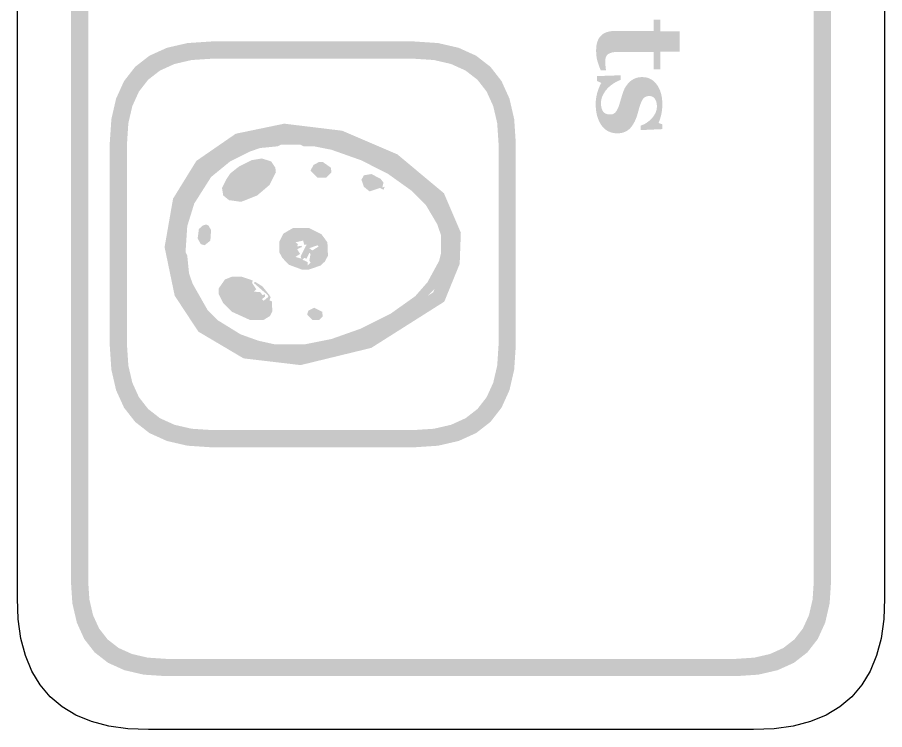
# Model space of a CAD drawing. Header units: millimetres. Extents: x 6 to 126, y 130 to 351.
# Drawn here: x 72.96 to 93.04, y 286.96 to 303.46 of the extents above; entities that cross this region are included whole.
import ezdxf

# ---------------------------------------------------------------- set-up
doc = ezdxf.new("R2010")
doc.units = ezdxf.units.MM
doc.layers.add('CUT', color=1, linetype='Continuous')
doc.layers.add('RASTER', color=7, linetype='Continuous')

msp = doc.modelspace()

# ---------------------------------------------------------------- hatches: boundary and pattern name
at = {"layer": 'RASTER'}
h = msp.add_hatch(color=7, dxfattribs=at)
h.paths.add_polyline_path([(89.6, 349.8), (90.116, 349.766), (90.563, 349.663), (90.941, 349.491), (91.25, 349.25), (91.491, 348.941), (91.663, 348.563), (91.766, 348.116), (91.8, 347.6), (91.8, 290.4), (91.766, 289.884), (91.663, 289.438), (91.491, 289.059), (91.25, 288.75), (90.941, 288.509), (90.563, 288.338), (90.116, 288.234), (89.6, 288.2), (76.4, 288.2), (75.884, 288.234), (75.438, 288.338), (75.059, 288.509), (74.75, 288.75), (74.509, 289.059), (74.338, 289.438), (74.234, 289.884), (74.2, 290.4), (74.2, 347.6), (74.234, 348.116), (74.338, 348.563), (74.509, 348.941), (74.75, 349.25), (75.059, 349.491), (75.438, 349.663), (75.884, 349.766), (76.4, 349.8)])
h.paths.add_polyline_path([(89.6, 349.4), (76.4, 349.4), (75.978, 349.372), (75.613, 349.288), (75.303, 349.147), (75.05, 348.95), (74.853, 348.697), (74.712, 348.388), (74.628, 348.022), (74.6, 347.6), (74.6, 290.4), (74.628, 289.978), (74.712, 289.613), (74.853, 289.303), (75.05, 289.05), (75.303, 288.853), (75.613, 288.713), (75.978, 288.628), (76.4, 288.6), (89.6, 288.6), (90.022, 288.628), (90.388, 288.713), (90.697, 288.853), (90.95, 289.05), (91.147, 289.303), (91.288, 289.613), (91.372, 289.978), (91.4, 290.4), (91.4, 347.6), (91.372, 348.022), (91.288, 348.388), (91.147, 348.697), (90.95, 348.95), (90.697, 349.147), (90.387, 349.288), (90.022, 349.372), (89.6, 349.4)], flags=0)
for points in [[(86.467, 302.233), (86.457, 302.256), (86.447, 302.28), (86.438, 302.305), (86.428, 302.33), (86.419, 302.355), (86.41, 302.381), (86.402, 302.407), (86.393, 302.433), (86.386, 302.461), (86.379, 302.49), (86.373, 302.52), (86.369, 302.552), (86.365, 302.585), (86.363, 302.62), (86.361, 302.656), (86.36, 302.694), (86.362, 302.749), (86.367, 302.801), (86.376, 302.849), (86.388, 302.893), (86.404, 302.934), (86.423, 302.971), (86.446, 303.004), (86.472, 303.033), (86.501, 303.059), (86.533, 303.082), (86.569, 303.101), (86.607, 303.116), (86.648, 303.128), (86.692, 303.137), (86.74, 303.142), (86.79, 303.144), (87.689, 303.144), (87.689, 303.407), (87.847, 303.407), (87.847, 303.138), (88.291, 303.138), (88.291, 302.662), (87.847, 302.662), (87.847, 302.252), (87.689, 302.252), (87.689, 302.659), (86.886, 302.659), (86.845, 302.658), (86.807, 302.656), (86.772, 302.652), (86.74, 302.647), (86.711, 302.64), (86.685, 302.632), (86.663, 302.622), (86.643, 302.611), (86.626, 302.598), (86.612, 302.583), (86.599, 302.565), (86.589, 302.545), (86.581, 302.522), (86.576, 302.497), (86.573, 302.47), (86.571, 302.441), (86.571, 302.43), (86.572, 302.419), (86.572, 302.407), (86.573, 302.393), (86.574, 302.379), (86.575, 302.364), (86.576, 302.348), (86.577, 302.331), (86.579, 302.314), (86.58, 302.298), (86.582, 302.284), (86.583, 302.271), (86.585, 302.26), (86.587, 302.249), (86.589, 302.24), (86.59, 302.233)], [(86.35, 301.452), (86.351, 301.487), (86.353, 301.523), (86.356, 301.558), (86.361, 301.592), (86.367, 301.627), (86.374, 301.661), (86.382, 301.696), (86.392, 301.729), (86.402, 301.762), (86.413, 301.793), (86.424, 301.823), (86.435, 301.85), (86.446, 301.875), (86.457, 301.899), (86.469, 301.92), (86.481, 301.94), (86.381, 301.984), (86.381, 302.098), (86.927, 302.117), (86.927, 302.01), (86.911, 302.004), (86.893, 301.997), (86.876, 301.989), (86.857, 301.981), (86.838, 301.971), (86.819, 301.961), (86.799, 301.949), (86.779, 301.937), (86.758, 301.924), (86.738, 301.91), (86.719, 301.896), (86.7, 301.882), (86.682, 301.867), (86.664, 301.852), (86.647, 301.836), (86.63, 301.82), (86.614, 301.802), (86.598, 301.784), (86.583, 301.765), (86.569, 301.746), (86.556, 301.726), (86.543, 301.705), (86.53, 301.684), (86.519, 301.662), (86.508, 301.64), (86.499, 301.617), (86.491, 301.594), (86.485, 301.57), (86.48, 301.546), (86.476, 301.522), (86.474, 301.497), (86.473, 301.472), (86.474, 301.44), (86.476, 301.41), (86.481, 301.382), (86.486, 301.356), (86.494, 301.332), (86.502, 301.311), (86.513, 301.291), (86.525, 301.274), (86.539, 301.259), (86.555, 301.245), (86.572, 301.234), (86.591, 301.225), (86.612, 301.218), (86.635, 301.213), (86.659, 301.21), (86.686, 301.209), (86.7, 301.209), (86.714, 301.211), (86.727, 301.213), (86.739, 301.216), (86.751, 301.22), (86.762, 301.225), (86.772, 301.231), (86.782, 301.238), (86.792, 301.246), (86.801, 301.254), (86.809, 301.263), (86.818, 301.273), (86.826, 301.283), (86.834, 301.294), (86.841, 301.306), (86.848, 301.319), (86.855, 301.333), (86.862, 301.348), (86.869, 301.363), (86.875, 301.378), (86.881, 301.394), (86.887, 301.41), (86.893, 301.427), (86.898, 301.444), (86.903, 301.461), (86.909, 301.48), (86.915, 301.499), (86.921, 301.52), (86.927, 301.541), (86.934, 301.564), (86.941, 301.587), (86.948, 301.612), (86.955, 301.636), (86.963, 301.66), (86.97, 301.682), (86.977, 301.704), (86.985, 301.725), (86.992, 301.745), (87, 301.764), (87.007, 301.782), (87.015, 301.8), (87.024, 301.818), (87.035, 301.836), (87.046, 301.855), (87.058, 301.873), (87.072, 301.892), (87.086, 301.91), (87.102, 301.929), (87.116, 301.946), (87.132, 301.961), (87.148, 301.975), (87.165, 301.989), (87.182, 302.002), (87.201, 302.013), (87.22, 302.025), (87.239, 302.035), (87.26, 302.044), (87.282, 302.052), (87.304, 302.059), (87.328, 302.065), (87.352, 302.069), (87.378, 302.072), (87.404, 302.074), (87.431, 302.074), (87.482, 302.072), (87.53, 302.064), (87.575, 302.05), (87.618, 302.031), (87.659, 302.007), (87.697, 301.977), (87.732, 301.942), (87.765, 301.901), (87.795, 301.856), (87.821, 301.807), (87.843, 301.756), (87.861, 301.7), (87.875, 301.642), (87.885, 301.58), (87.891, 301.515), (87.893, 301.446), (87.892, 301.413), (87.891, 301.381), (87.889, 301.349), (87.886, 301.318), (87.882, 301.288), (87.877, 301.258), (87.872, 301.229), (87.866, 301.201), (87.859, 301.173), (87.852, 301.147), (87.845, 301.122), (87.837, 301.098), (87.83, 301.075), (87.822, 301.053), (87.814, 301.032), (87.806, 301.012), (87.893, 300.982), (87.893, 300.87), (87.393, 300.847), (87.393, 300.951), (87.431, 300.965), (87.467, 300.981), (87.502, 301), (87.535, 301.021), (87.567, 301.044), (87.598, 301.069), (87.628, 301.097), (87.656, 301.127), (87.682, 301.158), (87.704, 301.19), (87.723, 301.223), (87.739, 301.256), (87.751, 301.29), (87.76, 301.324), (87.765, 301.359), (87.767, 301.395), (87.766, 301.422), (87.764, 301.448), (87.76, 301.473), (87.755, 301.495), (87.748, 301.517), (87.74, 301.537), (87.731, 301.555), (87.72, 301.572), (87.708, 301.587), (87.694, 301.6), (87.68, 301.611), (87.664, 301.62), (87.647, 301.627), (87.629, 301.632), (87.61, 301.635), (87.589, 301.636), (87.563, 301.635), (87.538, 301.631), (87.515, 301.623), (87.494, 301.613), (87.474, 301.6), (87.457, 301.583), (87.442, 301.564), (87.428, 301.542), (87.416, 301.517), (87.404, 301.49), (87.392, 301.461), (87.38, 301.429), (87.368, 301.394), (87.357, 301.358), (87.346, 301.319), (87.335, 301.278), (87.317, 301.214), (87.298, 301.155), (87.277, 301.101), (87.255, 301.051), (87.231, 301.005), (87.206, 300.963), (87.179, 300.926), (87.151, 300.894), (87.121, 300.865), (87.089, 300.841), (87.054, 300.82), (87.018, 300.803), (86.98, 300.789), (86.94, 300.78), (86.898, 300.774), (86.854, 300.772), (86.796, 300.775), (86.741, 300.784), (86.689, 300.799), (86.641, 300.819), (86.596, 300.846), (86.555, 300.878), (86.517, 300.916), (86.482, 300.96), (86.451, 301.009), (86.424, 301.062), (86.402, 301.118), (86.383, 301.177), (86.369, 301.241), (86.358, 301.307), (86.352, 301.378), (86.35, 301.452)]]:
    msp.add_hatch(color=7, dxfattribs=at).paths.add_polyline_path(points)
h = msp.add_hatch(color=7, dxfattribs=at)
h.paths.add_polyline_path([(82.15, 302.9), (82.701, 302.863), (83.178, 302.753), (83.582, 302.57), (83.913, 302.313), (84.17, 301.982), (84.353, 301.578), (84.463, 301.101), (84.5, 300.55), (84.5, 295.85), (84.463, 295.299), (84.353, 294.822), (84.17, 294.418), (83.913, 294.088), (83.582, 293.83), (83.178, 293.647), (82.701, 293.537), (82.15, 293.5), (77.45, 293.5), (76.899, 293.537), (76.422, 293.647), (76.018, 293.83), (75.688, 294.088), (75.43, 294.418), (75.247, 294.822), (75.137, 295.299), (75.1, 295.85), (75.1, 300.55), (75.137, 301.101), (75.247, 301.578), (75.43, 301.982), (75.688, 302.313), (76.018, 302.57), (76.422, 302.753), (76.899, 302.863), (77.45, 302.9)])
h.paths.add_polyline_path([(82.15, 302.5), (77.45, 302.5), (76.993, 302.47), (76.597, 302.378), (76.262, 302.226), (75.988, 302.013), (75.774, 301.738), (75.622, 301.403), (75.53, 301.007), (75.5, 300.55), (75.5, 295.85), (75.53, 295.393), (75.622, 294.997), (75.774, 294.662), (75.988, 294.388), (76.262, 294.174), (76.597, 294.022), (76.993, 293.93), (77.45, 293.9), (82.15, 293.9), (82.607, 293.93), (83.003, 294.022), (83.338, 294.174), (83.613, 294.388), (83.826, 294.662), (83.978, 294.997), (84.07, 295.393), (84.1, 295.85), (84.1, 300.55), (84.07, 301.007), (83.978, 301.403), (83.826, 301.738), (83.613, 302.013), (83.338, 302.226), (83.003, 302.378), (82.607, 302.47), (82.15, 302.5)], flags=0)
h = msp.add_hatch(color=7, dxfattribs=at)
h.paths.add_polyline_path([(83.228, 298.471), (83.201, 297.748), (82.845, 296.874), (81.155, 295.803), (79.518, 295.404), (78.197, 295.56), (77.151, 296.179), (76.603, 297.012), (76.369, 298.137), (76.565, 299.259), (77.105, 300.134), (78.016, 300.763), (79.139, 300.996), (80.479, 300.833), (81.76, 300.284), (82.837, 299.384)])
h.paths.add_polyline_path([(82.905, 298.411), (82.573, 299.188), (81.591, 300.008), (80.395, 300.521), (79.153, 300.672), (78.144, 300.463), (77.342, 299.909), (76.869, 299.143), (76.695, 298.142), (76.904, 297.136), (77.377, 296.417), (78.301, 295.87), (79.498, 295.728), (81.029, 296.101), (82.588, 297.089), (82.883, 297.816), (82.905, 298.411)], flags=0)
h = msp.add_hatch(color=7, dxfattribs=at)
h.paths.add_polyline_path([(82.954, 298.49), (82.966, 297.898), (82.885, 297.657), (82.616, 297.163), (82.174, 296.72), (81.772, 296.439), (81.197, 296.129), (80.473, 295.848), (79.789, 295.687), (78.824, 295.687), (78.623, 295.727), (78.02, 295.928), (77.686, 296.117), (77.163, 296.6), (77.002, 296.841), (76.813, 297.215), (76.653, 297.818), (76.653, 298.542), (76.693, 298.743), (76.854, 299.225), (77.083, 299.64), (77.364, 300.001), (77.646, 300.243), (78.342, 300.593), (78.824, 300.713), (79.709, 300.713), (79.789, 300.673), (80.191, 300.633), (80.593, 300.512), (81.41, 300.162), (81.932, 299.841), (82.455, 299.398), (82.777, 298.956)])
h.paths.add_polyline_path([(82.765, 298.421), (82.684, 298.662), (82.415, 299.117), (82.093, 299.439), (81.53, 299.841), (80.915, 300.15), (80.232, 300.392), (79.829, 300.472), (79.588, 300.472), (79.508, 300.512), (79.065, 300.512), (78.985, 300.472), (78.583, 300.432), (78.342, 300.351), (77.887, 300.122), (77.445, 299.76), (77.055, 299.145), (76.894, 298.622), (76.854, 298.019), (76.894, 297.939), (76.934, 297.537), (77.015, 297.295), (77.364, 296.68), (77.606, 296.439), (78.128, 296.117), (78.543, 295.968), (78.905, 295.888), (79.628, 295.888), (80.232, 296.008), (80.915, 296.25), (81.611, 296.6), (82.174, 297.002), (82.455, 297.323), (82.725, 297.818), (82.765, 297.979)], flags=0)
h.paths.add_polyline_path([(81.466, 299.535), (81.438, 299.467), (81.357, 299.507), (81.116, 299.426), (80.983, 299.535), (80.927, 299.696), (80.983, 299.8), (81.156, 299.829), (81.37, 299.72), (81.438, 299.628), (81.41, 299.519)], flags=0)
h.paths.add_polyline_path([(80.219, 299.977), (80.232, 299.869), (80.111, 299.748), (79.91, 299.748), (79.749, 299.909), (79.817, 300.042), (79.95, 300.11), (80.03, 300.11)], flags=0)
h.paths.add_polyline_path([(80.139, 298.248), (80.151, 297.939), (80.083, 297.806), (79.978, 297.709), (79.709, 297.617), (79.548, 297.617), (79.254, 297.725), (79.094, 297.886), (79.025, 298.019), (79.025, 298.26), (79.118, 298.449), (79.347, 298.582), (79.709, 298.582), (80.002, 298.433)], flags=0)
h.paths.add_polyline_path([(80.018, 296.64), (80.03, 296.531), (79.95, 296.451), (79.789, 296.451), (79.669, 296.571), (79.697, 296.664), (79.829, 296.732)], flags=0)
h.paths.add_polyline_path([(79.938, 298.152), (79.91, 298.18), (79.721, 298.112), (79.789, 298.059)], flags=0)
h.paths.add_polyline_path([(79.749, 297.979), (79.721, 298.007), (79.656, 297.87), (79.6, 297.886), (79.56, 297.846), (79.681, 297.79), (79.681, 297.709), (79.749, 297.778), (79.721, 297.83)], flags=0)
h.paths.add_polyline_path([(79.656, 298.192), (79.6, 298.192), (79.576, 298.288), (79.399, 298.248), (79.455, 298.208), (79.439, 298.152), (79.536, 298.168), (79.548, 298.14), (79.439, 298.087), (79.508, 297.979), (79.399, 297.91), (79.536, 297.87), (79.52, 297.927)], flags=0)
h.paths.add_polyline_path([(78.933, 299.977), (78.945, 299.869), (78.796, 299.575), (78.514, 299.334), (78.14, 299.185), (77.859, 299.225), (77.726, 299.334), (77.698, 299.507), (77.807, 299.72), (77.887, 299.841), (78.088, 300.001), (78.382, 300.15), (78.623, 300.19), (78.836, 300.122)], flags=0)
h.paths.add_polyline_path([(78.852, 296.881), (78.864, 296.652), (78.812, 296.543), (78.663, 296.451), (78.342, 296.451), (77.927, 296.64), (77.726, 296.841), (77.618, 297.054), (77.618, 297.175), (77.767, 297.388), (77.939, 297.456), (78.14, 297.456), (78.41, 297.364), (78.394, 297.307), (78.49, 297.163), (78.434, 297.106), (78.583, 297.094), (78.635, 297.026), (78.691, 297.042), (78.691, 296.986), (78.623, 296.933), (78.663, 296.893), (78.772, 296.986), (78.756, 297.026), (78.434, 297.307), (78.462, 297.335), (78.635, 297.227), (78.796, 297.026), (78.824, 296.974), (78.796, 296.905)], flags=0)
h.paths.add_polyline_path([(77.445, 298.53), (77.429, 298.288), (77.296, 298.18), (77.204, 298.208), (77.135, 298.341), (77.163, 298.554), (77.244, 298.634), (77.336, 298.662), (77.389, 298.634)], flags=0)

# ---------------------------------------------------------------- linework, layer by layer
at = {"layer": 'CUT'}
msp.add_lwpolyline([(93.04, 348.001), (93.04, 289.999), (93.019, 289.517), (92.956, 289.075), (92.851, 288.675), (92.703, 288.315), (92.512, 287.997), (92.278, 287.722), (92.003, 287.488), (91.685, 287.297), (91.325, 287.149), (90.925, 287.044), (90.483, 286.981), (90.001, 286.96), (75.999, 286.96), (75.517, 286.981), (75.075, 287.044), (74.675, 287.149), (74.315, 287.297), (73.997, 287.488), (73.722, 287.722), (73.488, 287.997), (73.297, 288.315), (73.149, 288.675), (73.044, 289.075), (72.981, 289.517), (72.96, 289.999), (72.96, 348.001)], dxfattribs=at)

doc.saveas('drawing.dxf')
